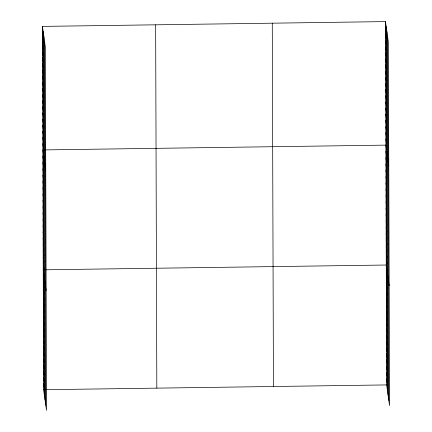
<?xml version="1.0" encoding="UTF-8"?>
<svg xmlns="http://www.w3.org/2000/svg" width="432" height="432" viewBox="0 0 432 432"><rect width="100%" height="100%" fill="white"/><g stroke="black" fill="none" stroke-linecap="round" stroke-linejoin="round"><path stroke-width="0.65" d="M42.444 26.401L45.349 47.083L46.526 410.4L43.621 389.718L42.444 26.401L385.474 21.6L388.379 42.282L389.556 405.599L386.651 384.917L385.474 21.6M44.177 149.909L42.844 149.931L45.749 170.613M45.506 149.893L385.873 145.125L388.778 165.812M44.566 269.806L43.232 269.822L46.138 290.504M45.895 269.784L386.262 265.021L389.167 285.703M43.621 389.718L44.955 389.696M46.283 389.68L386.651 384.917M385.49 27.778L386.17 32.594M385.511 33.955L386.186 38.772M385.533 40.127L386.208 44.944M385.555 46.305L386.23 51.122M385.571 52.483L386.251 57.299M385.592 58.66L386.267 63.477M385.614 64.832L386.289 69.649M385.63 71.01L386.311 75.827M385.652 77.188L386.327 82.004M385.673 83.365L386.348 88.182M385.69 89.537L386.37 94.36M385.711 95.715L386.392 100.532M385.733 101.893L386.408 106.709M385.754 108.07L386.429 112.887M385.771 114.248L386.451 119.065M385.792 120.42L386.467 125.237M385.814 126.598L386.489 131.414M385.83 132.775L386.51 137.592M385.852 138.953L386.532 143.77M385.895 151.438L386.57 156.254M385.911 157.75L386.591 162.567M385.933 164.057L386.613 168.874M385.954 170.37L386.629 175.187M385.976 176.677L386.651 181.494M385.997 182.99L386.672 187.807M386.014 189.297L386.694 194.114M386.035 195.61L386.716 200.426M386.057 201.917L386.732 206.739M386.078 208.229L386.753 213.046M386.1 214.542L386.775 219.359M386.116 220.849L386.797 225.666M386.138 227.162L386.813 231.979M386.159 233.469L386.834 238.286M386.181 239.782L386.856 244.598M386.197 246.089L386.878 250.906M386.219 252.401L386.899 257.218M386.24 258.714L386.915 263.531M386.284 271.334L386.959 276.151M386.3 277.641L386.98 282.458M386.321 283.954L387.002 288.77M386.343 290.261L387.018 295.078M386.365 296.573L387.04 301.39M386.386 302.881L387.061 307.697M386.402 309.193L387.083 314.01M386.424 315.506L387.104 320.323M386.446 321.813L387.121 326.63M386.467 328.126L387.142 332.942M386.489 334.433L387.164 339.25M386.505 340.745L387.185 345.562M386.527 347.053L387.202 351.869M386.548 353.365L387.223 358.182M386.57 359.672L387.245 364.495M386.586 365.985L387.266 370.802M386.608 372.298L387.288 377.114M386.629 378.605L387.304 383.422M42.466 32.578L43.141 37.395M42.482 38.756L43.162 43.573M42.503 44.928L43.178 49.745M42.525 51.106L43.2 55.922M42.541 57.283L43.222 62.1M42.563 63.461L43.238 68.278M42.584 69.638L43.259 74.455M42.606 75.811L43.281 80.627M42.622 81.988L43.303 86.805M42.644 88.166L43.319 92.983M42.665 94.343L43.34 99.16M42.682 100.516L43.362 105.332M42.703 106.693L43.378 111.51M42.725 112.871L43.4 117.688M42.741 119.048L43.421 123.865M42.763 125.221L43.443 130.043M42.784 131.398L43.459 136.215M42.806 137.576L43.481 142.393M42.822 143.753L43.502 148.57M42.865 156.238L43.54 161.055M42.887 162.551L43.562 167.368M42.903 168.858L43.583 173.675M42.925 175.171L43.605 179.987M42.946 181.478L43.621 186.295M42.968 187.79L43.643 192.607M42.989 194.098L43.664 198.92M43.006 200.41L43.686 205.227M43.027 206.723L43.702 211.54M43.049 213.03L43.724 217.847M43.07 219.343L43.745 224.159M43.087 225.65L43.767 230.467M43.108 231.962L43.789 236.779M43.13 238.27L43.805 243.086M43.151 244.582L43.826 249.399M43.173 250.889L43.848 255.712M43.189 257.202L43.87 262.019M43.211 263.515L43.891 268.331M43.254 276.134L43.929 280.951M43.276 282.442L43.951 287.258M43.292 288.754L43.972 293.571M43.313 295.061L43.994 299.878M43.335 301.374L44.01 306.191M43.357 307.687L44.032 312.503M43.378 313.994L44.053 318.811M43.394 320.306L44.075 325.123M43.416 326.614L44.091 331.43M43.438 332.926L44.113 337.743M43.459 339.233L44.134 344.05M43.475 345.546L44.156 350.363M43.497 351.853L44.177 356.67M43.519 358.166L44.194 362.983M43.54 364.478L44.215 369.295M43.562 370.786L44.237 375.602M43.578 377.098L44.258 381.915M43.6 383.405L44.28 388.222M387.644 37.049L388.822 400.361M386.883 31.655L388.06 394.967M386.149 26.417L387.326 389.734M272.273 23.182L273.451 386.5M155.644 24.818L156.821 388.13M44.615 41.85L45.792 405.162M43.853 36.455L45.036 399.767M43.119 31.217L44.296 394.535"/></g></svg>
